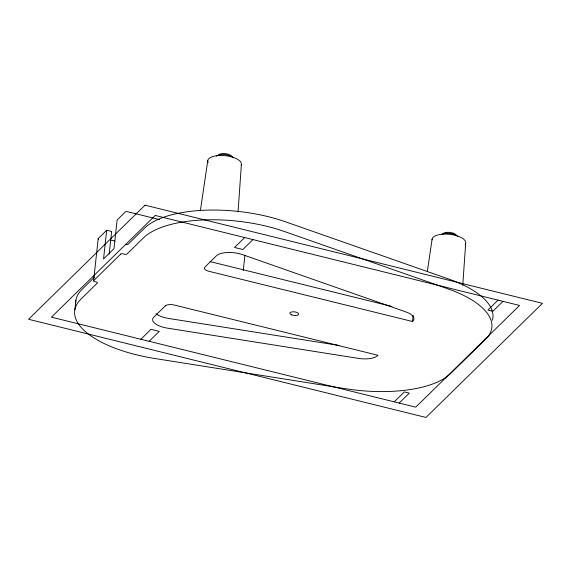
<?xml version="1.0" encoding="UTF-8"?>
<svg xmlns="http://www.w3.org/2000/svg" width="571" height="571" viewBox="0 0 571 571"><rect width="100%" height="100%" fill="white"/><g stroke="black" fill="none" stroke-linecap="round" stroke-linejoin="round"><path stroke-width="0.86" d="M238.057 211.891L241.383 164.512M462.746 285.272L465.7 243.16A16.923 6.859 6.2 0 0 449.263 234.296A16.923 6.859 6.2 0 0 432.069 239.813M74.844 309.832L75.9 300.118M93.608 280.789L98.183 238.692M109.189 254.074L111.638 231.491L106.67 230.27L103.558 258.927L114 248.67L117.119 220.013L125.334 211.941A1.784 0.721 6.2 0 1 127.626 211.727L159.516 219.607M243.253 270.504L244.873 255.622M412.469 321.502L412.783 321.202A17.815 7.216 6.2 0 0 405.731 311.852L242.489 254.623A17.815 7.216 6.2 0 0 216.423 255.794L204.811 267.164A7.123 2.884 6.2 0 0 208.907 271.282L412.469 321.502L413.14 315.32M200.364 210.806L207.78 160.501M427.286 271.796L432.104 239.142M106.67 230.27L98.291 238.492A1.784 0.721 6.2 0 0 98.505 239.192M94.629 277.049L81.974 289.447A96.199 38.978 6.2 0 0 75.665 303.172M140.859 339.253L150.987 329.331L159.266 331.38L149.138 341.301M244.674 237.55L234.545 247.471L242.825 249.52L252.953 239.599M394.218 401.841L404.347 391.92L409.314 393.141L399.186 403.069M498.033 300.139L487.905 310.06L492.873 311.288L503.001 301.367M339.074 345.448L168.495 318.425A17.815 7.216 6.2 0 1 155.997 313.736M209.964 261.568L391.963 306.47M110.546 239.97L114.85 241.033M125.756 244.524A1.784 0.721 6.2 0 0 128.047 244.309L144.62 228.079A96.199 38.978 6.2 0 1 285.379 221.762L448.62 278.991A96.199 38.978 6.2 0 1 492.445 320.252M218.136 155.626A6.945 2.812 6.2 0 1 224.846 153.606A6.945 2.812 6.2 0 1 231.89 156.718M216.559 156.183A8.908 3.612 6.2 0 1 225.031 154.62A8.908 3.612 6.2 0 1 233.246 157.846M442.653 234.381A6.945 2.812 6.2 0 1 449.363 232.361A6.945 2.812 6.2 0 1 456.415 235.473M441.854 234.374A8.908 3.612 6.2 0 1 449.984 233.425A8.908 3.612 6.2 0 1 457.45 236.237M465.501 243.81A16.923 6.859 6.2 0 1 465.144 244.438M208.158 162.549A16.923 6.859 6.2 0 1 224.118 155.576A16.923 6.859 6.2 0 1 241.183 165.169M120.766 254.045L93.715 280.597A1.784 0.721 6.2 0 0 94.743 281.624L96.342 282.017A1.784 0.721 6.2 0 1 97.363 283.045L80.918 299.161A96.199 38.978 6.2 0 0 154.691 358.474L345.491 388.701A96.199 38.978 6.2 0 0 450.562 373.57L485.643 339.203A96.199 38.978 6.2 0 0 447.564 288.705L284.322 231.476A96.199 38.978 6.2 0 0 143.564 237.793L126.99 254.024A1.784 0.721 6.2 0 1 124.706 254.238L123.05 253.831A1.784 0.721 6.2 0 0 120.766 254.045M145.027 205.175L28.55 319.275L425.973 417.451L542.45 303.344L145.027 205.175M155.255 215.46L51.44 317.162L415.745 407.159L519.56 305.456L155.255 215.46M165.269 305.906L153.777 317.162A17.815 7.216 6.2 0 0 167.439 328.147L358.245 358.367A17.815 7.216 6.2 0 0 377.702 355.569L377.995 355.283L174.419 305.064A7.123 2.884 6.2 0 0 165.269 305.906M291.824 314.921A4.454 1.806 6.2 0 0 298.726 314.171A4.454 1.806 6.2 0 0 292.359 311.837A4.454 1.806 6.2 0 0 291.824 314.921"/></g></svg>
